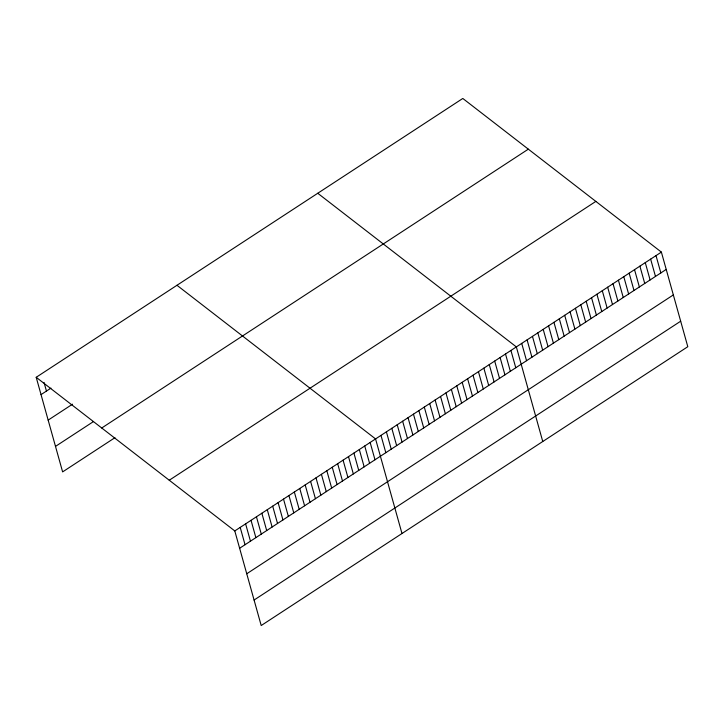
<?xml version="1.0" encoding="UTF-8"?>
<svg xmlns="http://www.w3.org/2000/svg" width="724" height="724" viewBox="0 0 724 724"><rect width="100%" height="100%" fill="white"/><g stroke="black" fill="none" stroke-linecap="round" stroke-linejoin="round"><path stroke-width="1.09" d="M36.2 377.294L462.799 98.464L661.383 252.106L687.8 346.706L261.201 625.536L234.793 530.936L36.2 377.294L62.617 471.894L114.953 437.685M41.033 394.616L50.961 388.127M48.155 420.119L72.518 404.191M55.495 446.391L93.396 421.621M101.731 428.002L528.33 149.162M169.253 480.238L595.852 201.399M234.793 530.936L661.383 252.106M239.626 548.258L666.225 269.418M246.748 573.761L673.347 294.921M254.088 600.033L680.678 321.203M317.755 193.263L516.348 346.905L542.756 441.504M176.973 285.283L375.566 438.925L401.983 533.525M656.016 255.617L660.849 272.93M650.641 259.129L655.482 276.441M645.274 262.631L650.107 279.953M639.898 266.142L644.731 283.464M634.532 269.654L639.364 286.976M629.156 273.165L633.989 290.487M623.78 276.677L628.622 293.998M618.414 280.188L623.246 297.51M613.038 283.699L617.871 301.021M607.671 287.211L612.504 304.533M602.296 290.722L607.128 308.044M596.92 294.234L601.762 311.555M591.553 297.745L596.386 315.067M586.178 301.256L591.019 318.578M580.811 304.768L585.644 322.089M575.435 308.279L580.268 325.601M570.069 311.791L574.901 329.112M564.693 315.302L569.526 332.624M559.317 318.813L564.159 336.135M553.951 322.325L558.783 339.647M548.575 325.836L553.408 343.158M543.208 329.348L548.041 346.669M537.832 332.859L542.665 350.181M532.457 336.37L537.299 353.692M527.09 339.882L531.923 357.204M521.714 343.393L526.547 360.715M510.927 350.443L515.769 367.765M505.515 353.982L510.348 371.303M500.103 357.52L504.936 374.842M494.691 361.059L499.524 378.381M489.27 364.597L494.103 381.919M483.858 368.145L488.691 385.458M478.446 371.683L483.279 388.996M473.025 375.222L477.867 392.535M467.614 378.761L472.446 396.073M462.202 382.299L467.034 399.612M456.79 385.838L461.622 403.15M451.369 389.376L456.201 406.689M445.957 392.915L450.79 410.227M440.545 396.453L445.378 413.766M435.124 399.992L439.966 417.314M429.712 403.53L434.545 420.852M424.3 407.069L429.133 424.391M418.888 410.608L423.721 427.929M413.467 414.146L418.3 431.468M408.055 417.685L412.888 435.006M402.644 421.223L407.476 438.545M397.223 424.762L402.064 442.083M391.811 428.309L396.643 445.622M386.399 431.848L391.232 449.161M380.987 435.386L385.82 452.699M370.154 442.464L374.987 459.776M364.742 446.002L369.575 463.315M359.321 449.541L364.163 466.853M353.909 453.079L358.742 470.392M348.497 456.618L353.33 473.93M343.086 460.156L347.918 477.478M337.665 463.695L342.497 481.017M332.253 467.233L337.085 484.555M326.841 470.772L331.673 488.094M321.42 474.311L326.262 491.632M316.008 477.849L320.841 495.171M310.596 481.388L315.429 498.709M305.184 484.926L310.017 502.248M299.763 488.474L304.596 505.786M294.351 492.012L299.184 509.325M288.939 495.551L293.772 512.864M283.518 499.089L288.36 516.402M278.107 502.628L282.939 519.941M272.695 506.166L277.527 523.479M267.283 509.705L272.115 527.018M261.862 513.244L266.694 530.556M256.45 516.782L261.283 534.095M251.038 520.321L255.871 537.642M245.617 523.859L250.459 541.181M240.205 527.398L245.038 544.72M44.028 382.417L46.454 391.078"/></g></svg>
